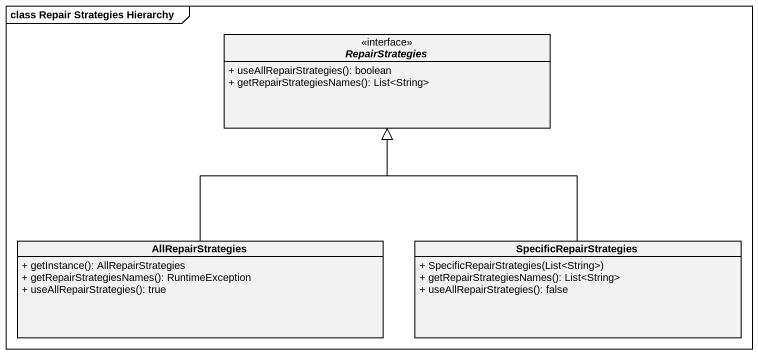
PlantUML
@startuml
mainframe class Repair Strategies Hierarchy
hide circle
hide empty members
skinparam classAttributeIconSize 0
abstract class RepairStrategies <<interface>> {
  + useAllRepairStrategies(): boolean
  + getRepairStrategiesNames(): List<String>
}
class AllRepairStrategies {
  + getInstance(): AllRepairStrategies
  + getRepairStrategiesNames(): RuntimeException
  + useAllRepairStrategies(): true
}
class SpecificRepairStrategies {
  + SpecificRepairStrategies(List<String>)
  + getRepairStrategiesNames(): List<String>
  + useAllRepairStrategies(): false
}
AllRepairStrategies -up-|> RepairStrategies
SpecificRepairStrategies -up-|> RepairStrategies
@enduml
